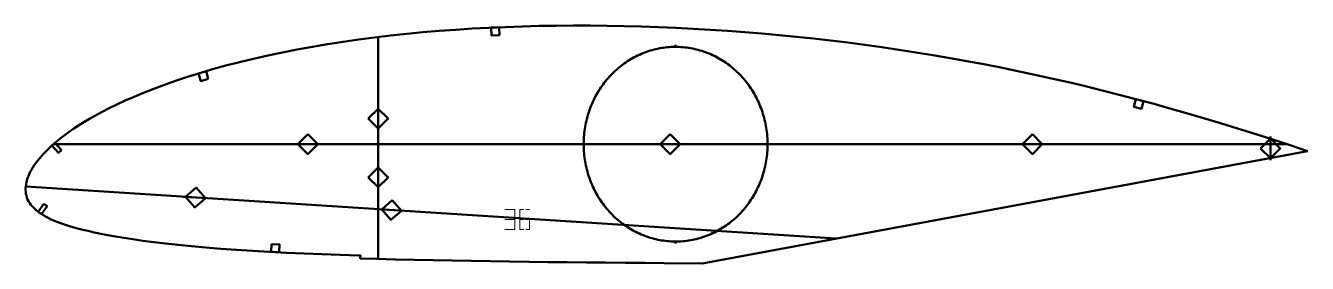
# Model space of a CAD drawing. Header units: metres. Extents: x 9 to 656, y 140 to 260.
import ezdxf

# ---------------------------------------------------------------- set-up
doc = ezdxf.new("R2010")
doc.units = ezdxf.units.M
doc.layers.add('Layer', color=1, linetype='Continuous', lineweight=50)
doc.layers.add('NumLabel', color=1, linetype='Continuous', lineweight=15)

msp = doc.modelspace()

# ---------------------------------------------------------------- linework, layer by layer
at = {"layer": 'Layer', "color": 7}
for p, q in [((187.23, 141.99), (187.23, 254.17)), ((187.23, 206.96), (187.23, 218.96)), ((637.23, 191.89), (637.23, 203.89)), ((637.23, 193.07), (637.23, 202.7)), ((23.39, 200), (645.5, 200)), ((145.71, 200), (157.71, 200)), ((328.45, 200), (340.45, 200)), ((511.18, 200), (523.18, 200)), ((187.23, 177.2), (187.23, 189.2)), ((9.45, 178.56), (418.09, 152.27)), ((89.08, 173.43), (101.06, 172.66)), ((188, 167.07), (199.97, 166.3))]:
    msp.add_line(p, q, dxfattribs=at)
at = {"layer": 'Layer'}
for p, q in [((337.23, 249.21), (337.23, 250.21)), ((290.86, 200), (289.86, 200)), ((383.59, 200), (384.59, 200)), ((337.23, 150.79), (337.23, 149.79))]:
    msp.add_line(p, q, dxfattribs=at)
for points in [[(655.89, 196.55), (655.89, 196.55), (655.42, 196.71), (646.68, 199.62), (637.98, 202.46), (629.33, 205.24), (620.71, 207.95), (612.12, 210.59), (603.55, 213.17), (595.01, 215.68), (586.48, 218.12), (577.96, 220.49), (569.45, 222.79), (560.95, 225.02), (552.44, 227.18), (543.93, 229.28), (535.42, 231.3), (526.91, 233.26), (518.38, 235.15), (509.85, 236.97), (501.31, 238.72), (492.76, 240.4), (484.2, 242.01), (475.64, 243.55), (467.06, 245.03), (458.48, 246.43), (449.88, 247.76), (441.28, 249.03), (432.67, 250.23), (424.05, 251.35), (415.41, 252.4), (406.76, 253.39), (398.1, 254.31), (389.43, 255.16), (380.75, 255.94), (372.07, 256.66), (363.38, 257.3), (354.69, 257.88), (346.01, 258.39), (337.33, 258.83), (328.66, 259.2), (320, 259.5), (311.36, 259.73), (302.73, 259.88), (294.13, 259.97), (285.54, 259.98), (276.98, 259.91), (268.45, 259.77), (259.95, 259.55), (251.48, 259.25), (243.05, 258.87), (234.66, 258.42), (226.32, 257.88), (218.02, 257.27), (209.78, 256.56), (201.59, 255.78), (193.47, 254.91), (185.41, 253.96), (177.43, 252.91), (169.53, 251.78), (161.72, 250.57), (154, 249.26), (146.38, 247.87), (138.88, 246.4), (131.51, 244.84), (124.29, 243.21), (117.23, 241.49), (110.35, 239.71), (103.68, 237.87), (97.22, 235.97), (91, 234.02), (85.04, 232.04), (79.36, 230.03), (73.97, 228.01), (68.88, 226), (64.09, 224), (59.62, 222.03), (55.45, 220.09), (51.57, 218.19), (47.97, 216.34), (44.64, 214.55), (41.57, 212.8), (38.72, 211.1), (36.09, 209.46), (33.66, 207.86), (31.41, 206.31), (29.33, 204.81), (27.41, 203.34), (25.63, 201.92), (23.98, 200.53), (22.46, 199.16), (21.05, 197.82), (19.74, 196.51), (18.51, 195.23), (17.37, 193.98), (16.31, 192.77), (15.34, 191.6), (14.46, 190.45), (13.66, 189.32), (12.94, 188.19), (12.3, 187.08), (11.73, 185.97), (11.22, 184.88), (10.77, 183.8), (10.38, 182.75), (10.05, 181.72), (9.79, 180.72), (9.6, 179.73), (9.47, 178.76), (9.39, 177.73), (9.38, 176.85), (9.43, 175.89), (9.55, 174.93), (9.74, 173.98), (10.01, 173.03), (10.39, 172.09), (10.85, 171.16), (11.42, 170.24), (12.07, 169.33), (12.81, 168.44), (13.63, 167.58), (14.54, 166.74), (15.55, 165.92), (16.64, 165.13), (17.83, 164.37), (19.11, 163.62), (20.48, 162.88), (21.95, 162.16), (23.52, 161.46), (25.2, 160.78), (26.99, 160.1), (28.92, 159.44), (30.99, 158.78), (33.21, 158.11), (35.6, 157.45), (38.18, 156.78), (40.96, 156.11), (43.98, 155.43), (47.25, 154.74), (50.81, 154.04), (54.69, 153.34), (58.92, 152.63), (63.53, 151.91), (68.55, 151.19), (74.01, 150.47), (79.92, 149.76), (86.27, 149.07), (93.05, 148.4), (100.25, 147.76), (107.81, 147.15), (115.71, 146.59), (123.89, 146.06), (132.33, 145.58), (140.98, 145.15), (149.81, 144.76), (158.81, 144.41), (167.96, 144.09), (177.26, 143.79), (178.24, 143.76), (178.19, 142.27), (186.58, 142.01), (195.97, 141.75), (205.39, 141.53), (214.88, 141.34), (224.46, 141.18), (234.11, 141.02), (243.79, 140.86), (253.47, 140.69), (263.14, 140.55), (272.81, 140.42), (282.51, 140.32), (292.27, 140.23), (302.06, 140.14), (311.88, 140.05), (321.7, 139.96), (331.51, 139.87), (350.61, 139.71), (655.89, 196.55)], [(383.59, 200), (383.58, 201.03), (383.55, 202.07), (383.5, 203.1), (383.43, 204.13), (383.34, 205.16), (383.23, 206.19), (383.09, 207.21), (382.94, 208.23), (382.77, 209.25), (382.57, 210.26), (382.36, 211.27), (382.13, 212.28), (381.88, 213.28), (381.6, 214.27), (381.31, 215.25), (381, 216.23), (380.67, 217.21), (380.32, 218.17), (379.95, 219.13), (379.56, 220.08), (379.15, 221.02), (378.73, 221.95), (378.28, 222.87), (377.82, 223.78), (377.34, 224.68), (376.84, 225.57), (376.33, 226.44), (375.8, 227.31), (375.25, 228.16), (374.68, 229.01), (374.1, 229.84), (373.5, 230.65), (372.89, 231.45), (372.26, 232.24), (371.61, 233.02), (370.95, 233.77), (370.27, 234.52), (369.58, 235.25), (368.88, 235.96), (368.16, 236.66), (367.42, 237.34), (366.68, 238.01), (365.92, 238.65), (365.15, 239.29), (364.36, 239.9), (363.57, 240.5), (362.76, 241.07), (361.94, 241.63), (361.11, 242.18), (360.27, 242.7), (359.42, 243.2), (358.56, 243.69), (357.69, 244.16), (356.81, 244.6), (355.92, 245.03), (355.03, 245.44), (354.12, 245.82), (353.21, 246.19), (352.3, 246.54), (351.37, 246.86), (350.44, 247.17), (349.5, 247.45), (348.56, 247.71), (347.61, 247.96), (346.66, 248.18), (345.71, 248.38), (344.75, 248.56), (343.78, 248.71), (342.82, 248.85), (341.85, 248.96), (340.88, 249.05), (339.91, 249.12), (338.93, 249.17), (337.96, 249.2), (336.98, 249.21), (336.01, 249.19), (335.04, 249.15), (334.06, 249.09), (333.09, 249.01), (332.12, 248.91), (331.16, 248.78), (330.19, 248.64), (329.23, 248.47), (328.27, 248.28), (327.32, 248.07), (326.37, 247.84), (325.42, 247.59), (324.48, 247.31), (323.55, 247.02), (322.62, 246.7), (321.7, 246.37), (320.79, 246.01), (319.88, 245.63), (318.98, 245.24), (318.09, 244.82), (317.2, 244.38), (316.33, 243.93), (315.47, 243.45), (314.61, 242.95), (313.76, 242.44), (312.93, 241.91), (312.1, 241.36), (311.29, 240.79), (310.49, 240.2), (309.7, 239.6), (308.92, 238.97), (308.16, 238.33), (307.4, 237.68), (306.66, 237), (305.94, 236.31), (305.23, 235.61), (304.53, 234.89), (303.85, 234.15), (303.18, 233.4), (302.52, 232.63), (301.88, 231.85), (301.26, 231.05), (300.65, 230.24), (300.06, 229.42), (299.49, 228.59), (298.93, 227.74), (298.39, 226.88), (297.87, 226.01), (297.36, 225.12), (296.87, 224.23), (296.4, 223.32), (295.95, 222.41), (295.51, 221.48), (295.1, 220.55), (294.7, 219.6), (294.32, 218.65), (293.96, 217.69), (293.62, 216.72), (293.3, 215.75), (293, 214.76), (292.72, 213.77), (292.45, 212.78), (292.21, 211.78), (291.99, 210.77), (291.78, 209.76), (291.6, 208.74), (291.44, 207.72), (291.29, 206.7), (291.17, 205.67), (291.07, 204.65), (290.99, 203.62), (290.93, 202.58), (290.88, 201.55), (290.86, 200.52), (290.86, 199.48), (290.88, 198.45), (290.93, 197.42), (290.99, 196.38), (291.07, 195.35), (291.17, 194.33), (291.29, 193.3), (291.44, 192.28), (291.6, 191.26), (291.78, 190.24), (291.99, 189.23), (292.21, 188.22), (292.45, 187.22), (292.72, 186.23), (293, 185.24), (293.3, 184.25), (293.62, 183.28), (293.96, 182.31), (294.32, 181.35), (294.7, 180.4), (295.1, 179.45), (295.51, 178.52), (295.95, 177.59), (296.4, 176.68), (296.87, 175.77), (297.36, 174.88), (297.87, 173.99), (298.39, 173.12), (298.93, 172.26), (299.49, 171.41), (300.06, 170.58), (300.65, 169.76), (301.26, 168.95), (301.88, 168.15), (302.52, 167.37), (303.18, 166.6), (303.85, 165.85), (304.53, 165.11), (305.23, 164.39), (305.94, 163.69), (306.66, 163), (307.4, 162.32), (308.16, 161.67), (308.92, 161.03), (309.7, 160.4), (310.49, 159.8), (311.29, 159.21), (312.1, 158.64), (312.93, 158.09), (313.76, 157.56), (314.61, 157.05), (315.47, 156.55), (316.33, 156.07), (317.2, 155.62), (318.09, 155.18), (318.98, 154.76), (319.88, 154.37), (320.79, 153.99), (321.7, 153.63), (322.62, 153.3), (323.55, 152.98), (324.48, 152.69), (325.42, 152.41), (326.37, 152.16), (327.32, 151.93), (328.27, 151.72), (329.23, 151.53), (330.19, 151.36), (331.16, 151.22), (332.12, 151.09), (333.09, 150.99), (334.06, 150.91), (335.04, 150.85), (336.01, 150.81), (336.98, 150.79), (337.96, 150.8), (338.93, 150.83), (339.91, 150.88), (340.88, 150.95), (341.85, 151.04), (342.82, 151.15), (343.78, 151.29), (344.75, 151.44), (345.71, 151.62), (346.66, 151.82), (347.61, 152.04), (348.56, 152.29), (349.5, 152.55), (350.44, 152.83), (351.37, 153.14), (352.3, 153.46), (353.21, 153.81), (354.12, 154.18), (355.03, 154.56), (355.92, 154.97), (356.81, 155.4), (357.69, 155.84), (358.56, 156.31), (359.42, 156.8), (360.27, 157.3), (361.11, 157.82), (361.94, 158.37), (362.76, 158.93), (363.57, 159.5), (364.36, 160.1), (365.15, 160.71), (365.92, 161.35), (366.68, 161.99), (367.42, 162.66), (368.16, 163.34), (368.88, 164.04), (369.58, 164.75), (370.27, 165.48), (370.95, 166.23), (371.61, 166.98), (372.26, 167.76), (372.89, 168.55), (373.5, 169.35), (374.1, 170.16), (374.68, 170.99), (375.25, 171.84), (375.8, 172.69), (376.33, 173.56), (376.84, 174.43), (377.34, 175.32), (377.82, 176.22), (378.28, 177.13), (378.73, 178.05), (379.15, 178.98), (379.56, 179.92), (379.95, 180.87), (380.32, 181.83), (380.67, 182.79), (381, 183.77), (381.31, 184.75), (381.6, 185.73), (381.88, 186.72), (382.13, 187.72), (382.36, 188.73), (382.57, 189.74), (382.77, 190.75), (382.94, 191.77), (383.09, 192.79), (383.23, 193.81), (383.34, 194.84), (383.43, 195.87), (383.5, 196.9), (383.55, 197.93), (383.58, 198.97), (383.59, 200)]]:
    msp.add_lwpolyline(points, close=True, dxfattribs=at)
for points in [[(248.44, 255.11), (244.45, 254.93), (244.27, 258.93), (248.27, 259.11), (248.44, 255.11)], [(101.52, 233.06), (97.68, 231.93), (96.55, 235.77), (100.39, 236.9), (101.52, 233.06)], [(572.23, 217.89), (568.37, 218.94), (569.42, 222.8), (573.28, 221.76), (572.23, 217.89)], [(182.23, 212.96), (187.23, 217.96), (192.23, 212.96), (187.23, 207.96), (182.23, 212.96)], [(27.42, 196.9), (25.93, 195.56), (22.59, 199.28), (24.08, 200.62), (27.42, 196.9)], [(151.71, 205), (156.71, 200), (151.71, 195), (146.71, 200), (151.71, 205)], [(334.45, 205), (339.45, 200), (334.45, 195), (329.45, 200), (334.45, 205)], [(517.18, 205), (522.18, 200), (517.18, 195), (512.18, 200), (517.18, 205)], [(632.23, 197.89), (637.23, 202.89), (642.23, 197.89), (637.23, 192.89), (632.23, 197.89)], [(182.23, 183.2), (187.23, 188.2), (192.23, 183.2), (187.23, 178.2), (182.23, 183.2)], [(95.39, 178.04), (100.06, 172.73), (94.75, 168.06), (90.08, 173.37), (95.39, 178.04)], [(18.62, 169.87), (20.24, 168.71), (17.33, 164.65), (15.7, 165.81), (18.62, 169.87)], [(194.31, 171.68), (198.98, 166.37), (193.67, 161.7), (189, 167.01), (194.31, 171.68)], [(133.43, 149.53), (137.43, 149.33), (137.23, 145.34), (133.23, 145.54), (133.43, 149.53)]]:
    msp.add_lwpolyline(points, dxfattribs=at)
at = {"layer": 'NumLabel', "color": 1}
for points in [[(251.12, 166.94), (256.12, 166.94), (256.12, 161.94), (251.12, 161.94), (256.12, 161.94), (256.12, 156.94), (251.12, 156.94)], [(260.62, 166.94), (258.62, 166.94), (258.62, 156.94), (260.62, 156.94)], [(260.62, 161.94), (258.62, 161.94)], [(263.62, 166.94), (261.62, 166.94)], [(261.62, 156.94), (263.62, 156.94), (263.62, 161.94), (261.62, 161.94)]]:
    msp.add_lwpolyline(points, dxfattribs=at)

doc.saveas('drawing.dxf')
